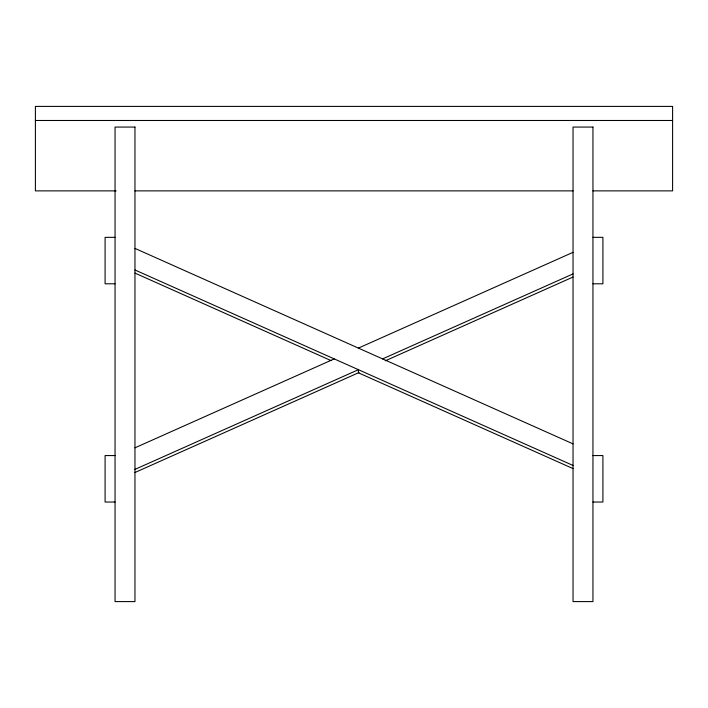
<?xml version="1.0" encoding="UTF-8"?>
<svg xmlns="http://www.w3.org/2000/svg" width="708" height="708" viewBox="0 0 708 708"><rect width="100%" height="100%" fill="white"/><g stroke="black" fill="none" stroke-linecap="round" stroke-linejoin="round"><path stroke-width="1.06" d="M134.963 447.819L334.229 358.903M358.407 348.106L573.038 252.331M134.963 469.395L358.407 369.691L358.407 372.806L573.038 468.581M382.586 358.903L573.038 273.916M134.963 472.51L359.044 372.523M385.294 360.806L573.038 277.032M35.4 120.484L672.6 120.484M116.156 190.877L35.4 190.877L35.4 106.404L672.6 106.404L672.6 190.877L592.95 190.877M134.963 190.877L573.038 190.877M115.05 237.339L105.094 237.339L105.094 283.802L115.05 283.802M592.95 237.339L602.906 237.339L602.906 283.802L592.95 283.802M115.05 455.571L105.094 455.571L105.094 502.034L115.05 502.034M592.95 455.571L602.906 455.571L602.906 502.034L592.95 502.034M134.963 248.402L573.038 443.881M134.963 269.978L573.038 465.466M134.963 273.093L331.202 360.664M134.963 127.068L115.05 127.068L115.05 601.596L134.963 601.596L134.963 127.068M592.95 127.068L573.038 127.068L573.038 601.596L592.95 601.596L592.95 127.068"/></g></svg>
